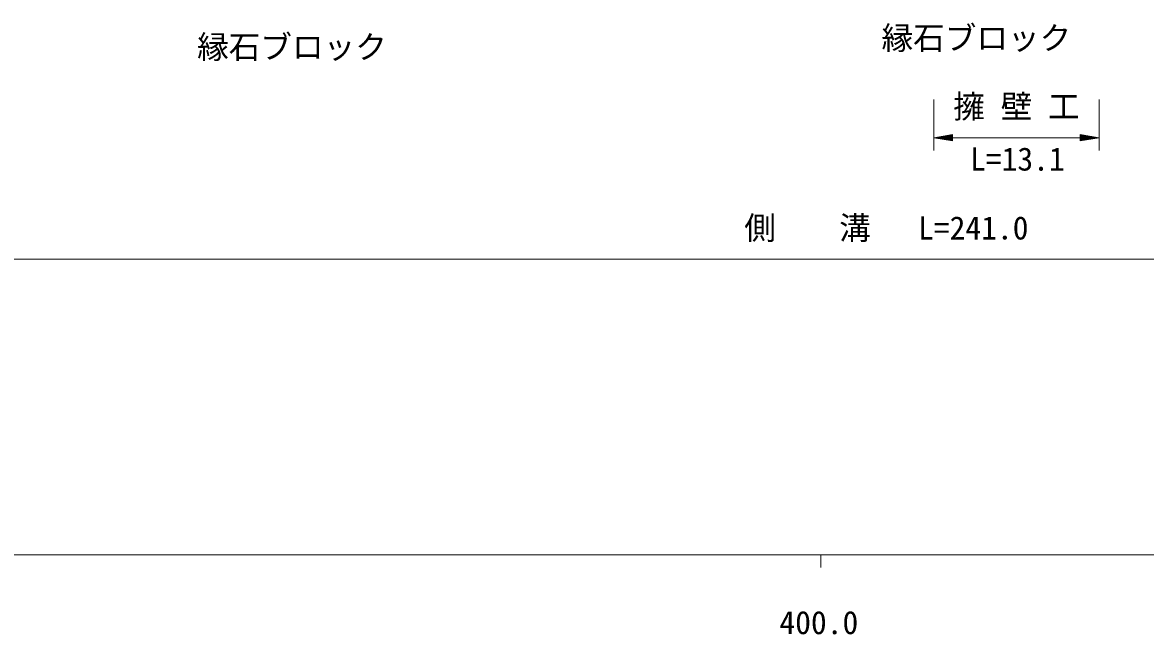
# Model space of a CAD drawing. Units: millimetres, scale not verified. Extents: x 40000 to 680000, y 20000 to 380000.
# Drawn here: x 404880 to 493673, y 198715 to 247075 of the extents above; entities that cross this region are included whole.
import ezdxf
from ezdxf.enums import TextEntityAlignment as Align

# ---------------------------------------------------------------- set-up
doc = ezdxf.new("R2010")
doc.units = ezdxf.units.MM
doc.header["$LTSCALE"] = 1000
doc.layers.add('M-STR-HTXT', color=7, linetype='Continuous', lineweight=13)
doc.layers.add('M-TTL-BAND', color=7, linetype='Continuous', lineweight=13)
doc.styles.add('ＭＳ ゴシック', font='')
doc.styles.get('ＭＳ ゴシック').set_extended_font_data('MS Gothic')

msp = doc.modelspace()

# ---------------------------------------------------------------- linework, layer by layer
at = {"layer": 'M-STR-HTXT'}
for p, q in [((476923, 240984), (476923, 236971)), ((490017, 240984), (490017, 236971)), ((476923, 237971), (478423, 238221)), ((476923, 237971), (478423, 237721)), ((476923, 237971), (478423, 237971)), ((478423, 238021), (477223, 238021)), ((477523, 238071), (478423, 238071)), ((478423, 238121), (477823, 238121)), ((478123, 238171), (478423, 238171)), ((478423, 237721), (478423, 238221)), ((478423, 237971), (488517, 237971)), ((490017, 237971), (488517, 238221)), ((488517, 238221), (488517, 237721)), ((488817, 238171), (488517, 238171)), ((488517, 238121), (489117, 238121)), ((489417, 238071), (488517, 238071)), ((488517, 238021), (489717, 238021)), ((490017, 237971), (488517, 237721)), ((490017, 237971), (488517, 237971)), ((478423, 237921), (477223, 237921)), ((477523, 237871), (478423, 237871)), ((478423, 237821), (477823, 237821)), ((478123, 237771), (478423, 237771)), ((488517, 237921), (489717, 237921)), ((489417, 237871), (488517, 237871)), ((488517, 237821), (489117, 237821)), ((488817, 237771), (488517, 237771)), ((376965, 228376), (569503, 228376))]:
    msp.add_line(p, q, dxfattribs=at)
at = {"layer": 'M-TTL-BAND'}
for p, q in [((40000, 205000), (579000, 205000)), ((468000, 205000), (468000, 204000))]:
    msp.add_line(p, q, dxfattribs=at)

# ---------------------------------------------------------------- texts
at = {"layer": 'M-STR-HTXT', "style": 'ＭＳ ゴシック'}
for s, p in [('縁石ブロック', (480298, 244382)), ('縁石ブロック', (426189, 243672)), ('擁 壁 工', (483470, 238971)), ('L=13.1', (483540, 234820)), ('側\u3000\u3000溝   L=241.0', (473184, 229376))]:
    msp.add_text(s, height=1833, dxfattribs=at).set_placement(p, align=Align.BOTTOM_CENTER)
at = {"layer": 'M-TTL-BAND', "style": 'ＭＳ ゴシック'}
msp.add_text('400.0', height=1833, dxfattribs=at).set_placement((467844, 198195), align=Align.BOTTOM_CENTER)

doc.saveas('drawing.dxf')
